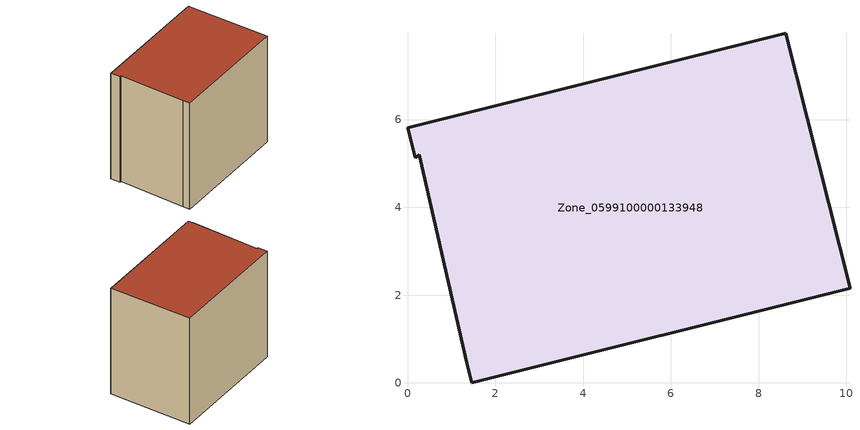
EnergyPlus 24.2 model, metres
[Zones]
Zone_0599100000133948
 floor ground (C_G): 0.27,5.2 0.17,5.13 0,5.82 8.62,7.97 10.08,2.15 1.46,0 1.34,0.47 z0
 wall outside (C_F): 1.46,0 10.08,2.15 8.62,7.97 0,5.82 0.17,5.13 0.27,5.2 1.34,0.47 1.46,0 z0:8.2
 roof outside (C_R): 0.17,5.13 0.27,5.2 1.34,0.47 1.46,0 10.08,2.15 8.62,7.97 0,5.82 z8.2
[BUILDING]
Pand.0599100000133948: North Axis=0; Terrain=City; Loads Convergence Tolerance Value=0.04; Temperature Convergence Tolerance Value=0.4; Solar Distribution=FullExterior; Maximum Number of Warmup Days=25; Minimum Number of Warmup Days=1
[Site:Location]
Rotterdam.The.Hague.AP_ZH_NLD Design_Conditions: Latitude=51.96; Longitude=4.45; Time Zone=1; Elevation=-4.5
[SITE:GROUNDTEMPERATURE:BUILDINGSURFACE]
18, 18, 18, 18, 18, 18, 18, 18, 18, 18, 18, 18
[MATERIAL] Thermal Absorptance=0.9; Solar Absorptance=0.7; Visible Absorptance=0.7
Name | Roughness | Thickness | Conductivity | Density | Specific Heat
G.TI.1965-1974 | MediumSmooth | 0.15 | 0.882353 | 540 | 1210
F.TI.1965-1974 | Rough | 0.3 | 0.697674 | 1920 | 840
R.TI.1965-1974 | MediumRough | 0.2 | 0.232558 | 1500 | 1000
[CONSTRUCTION]
C_G: G.TI.1965-1974
C_F: F.TI.1965-1974
C_R: R.TI.1965-1974
[ZONE]
Zone_0599100000133948: Type=1; Multiplier=1; Ceiling Height=Autocalculate; Volume=Autocalculate; Floor Area=autocalculate; Part of Total Floor Area=Yes
[ZONEINFILTRATION:DESIGNFLOWRATE]
Infil_Zone_0599100000133948: Zone or ZoneList or Space or SpaceList=Zone_0599100000133948; Schedule=AlwaysOn; Design Flow Rate Calculation Method=Flow/Area; Flow Rate per Floor Area=0.003; Constant Term Coefficient=1; Temperature Term Coefficient=0; Velocity Term Coefficient=0; Velocity Squared Term Coefficient=0
[HVACTEMPLATE:ZONE:IDEALLOADSAIRSYSTEM]
Zone_0599100000133948: Maximum Heating Supply Air Temperature=50; Minimum Cooling Supply Air Temperature=13; Maximum Heating Supply Air Humidity Ratio=0.0156; Minimum Cooling Supply Air Humidity Ratio=0.0077; Heating Limit=NoLimit; Cooling Limit=NoLimit; Dehumidification Control Type=ConstantSensibleHeatRatio; Cooling Sensible Heat Ratio=0.7; Dehumidification Setpoint=60; Humidification Control Type=None; Humidification Setpoint=30; Outdoor Air Method=None; Outdoor Air Flow Rate per Person=0.00944; Outdoor Air Flow Rate per Zone Floor Area=0; Outdoor Air Flow Rate per Zone=0; Demand Controlled Ventilation Type=None; Outdoor Air Economizer Type=NoEconomizer; Heat Recovery Type=None; Sensible Heat Recovery Effectiveness=0.7; Latent Heat Recovery Effectiveness=0.65
[ZONECONTROL:THERMOSTAT]
ThermostatControl_Zone_0599100000133948: Zone or ZoneList=Zone_0599100000133948; Control Type Schedule=DualSetpointControlType; Control 1=Thermostat_Zone_0599100000133948; Temperature Difference Between Cutout And Setpoint=0
[THERMOSTATSETPOINT:DUALSETPOINT]
Thermostat_Zone_0599100000133948: Heating Setpoint Temperature Schedule=HeatingSetpoint_Zone_0599100000133948; Cooling Setpoint Temperature Schedule=CoolingSetpoint_Zone_0599100000133948
[SCHEDULE:COMPACT]
HeatingSetpoint_Zone_0599100000133948: Through: 12/31, For: AllDays, Until: 24:00, 21
CoolingSetpoint_Zone_0599100000133948: Through: 12/31, For: AllDays, Until: 24:00, 24
DualSetpointControlType: Through: 12/31, For: AllDays, Until: 24:00, 4
AlwaysOn: Through: 12/31, For: AllDays, Until: 24:00, 1
